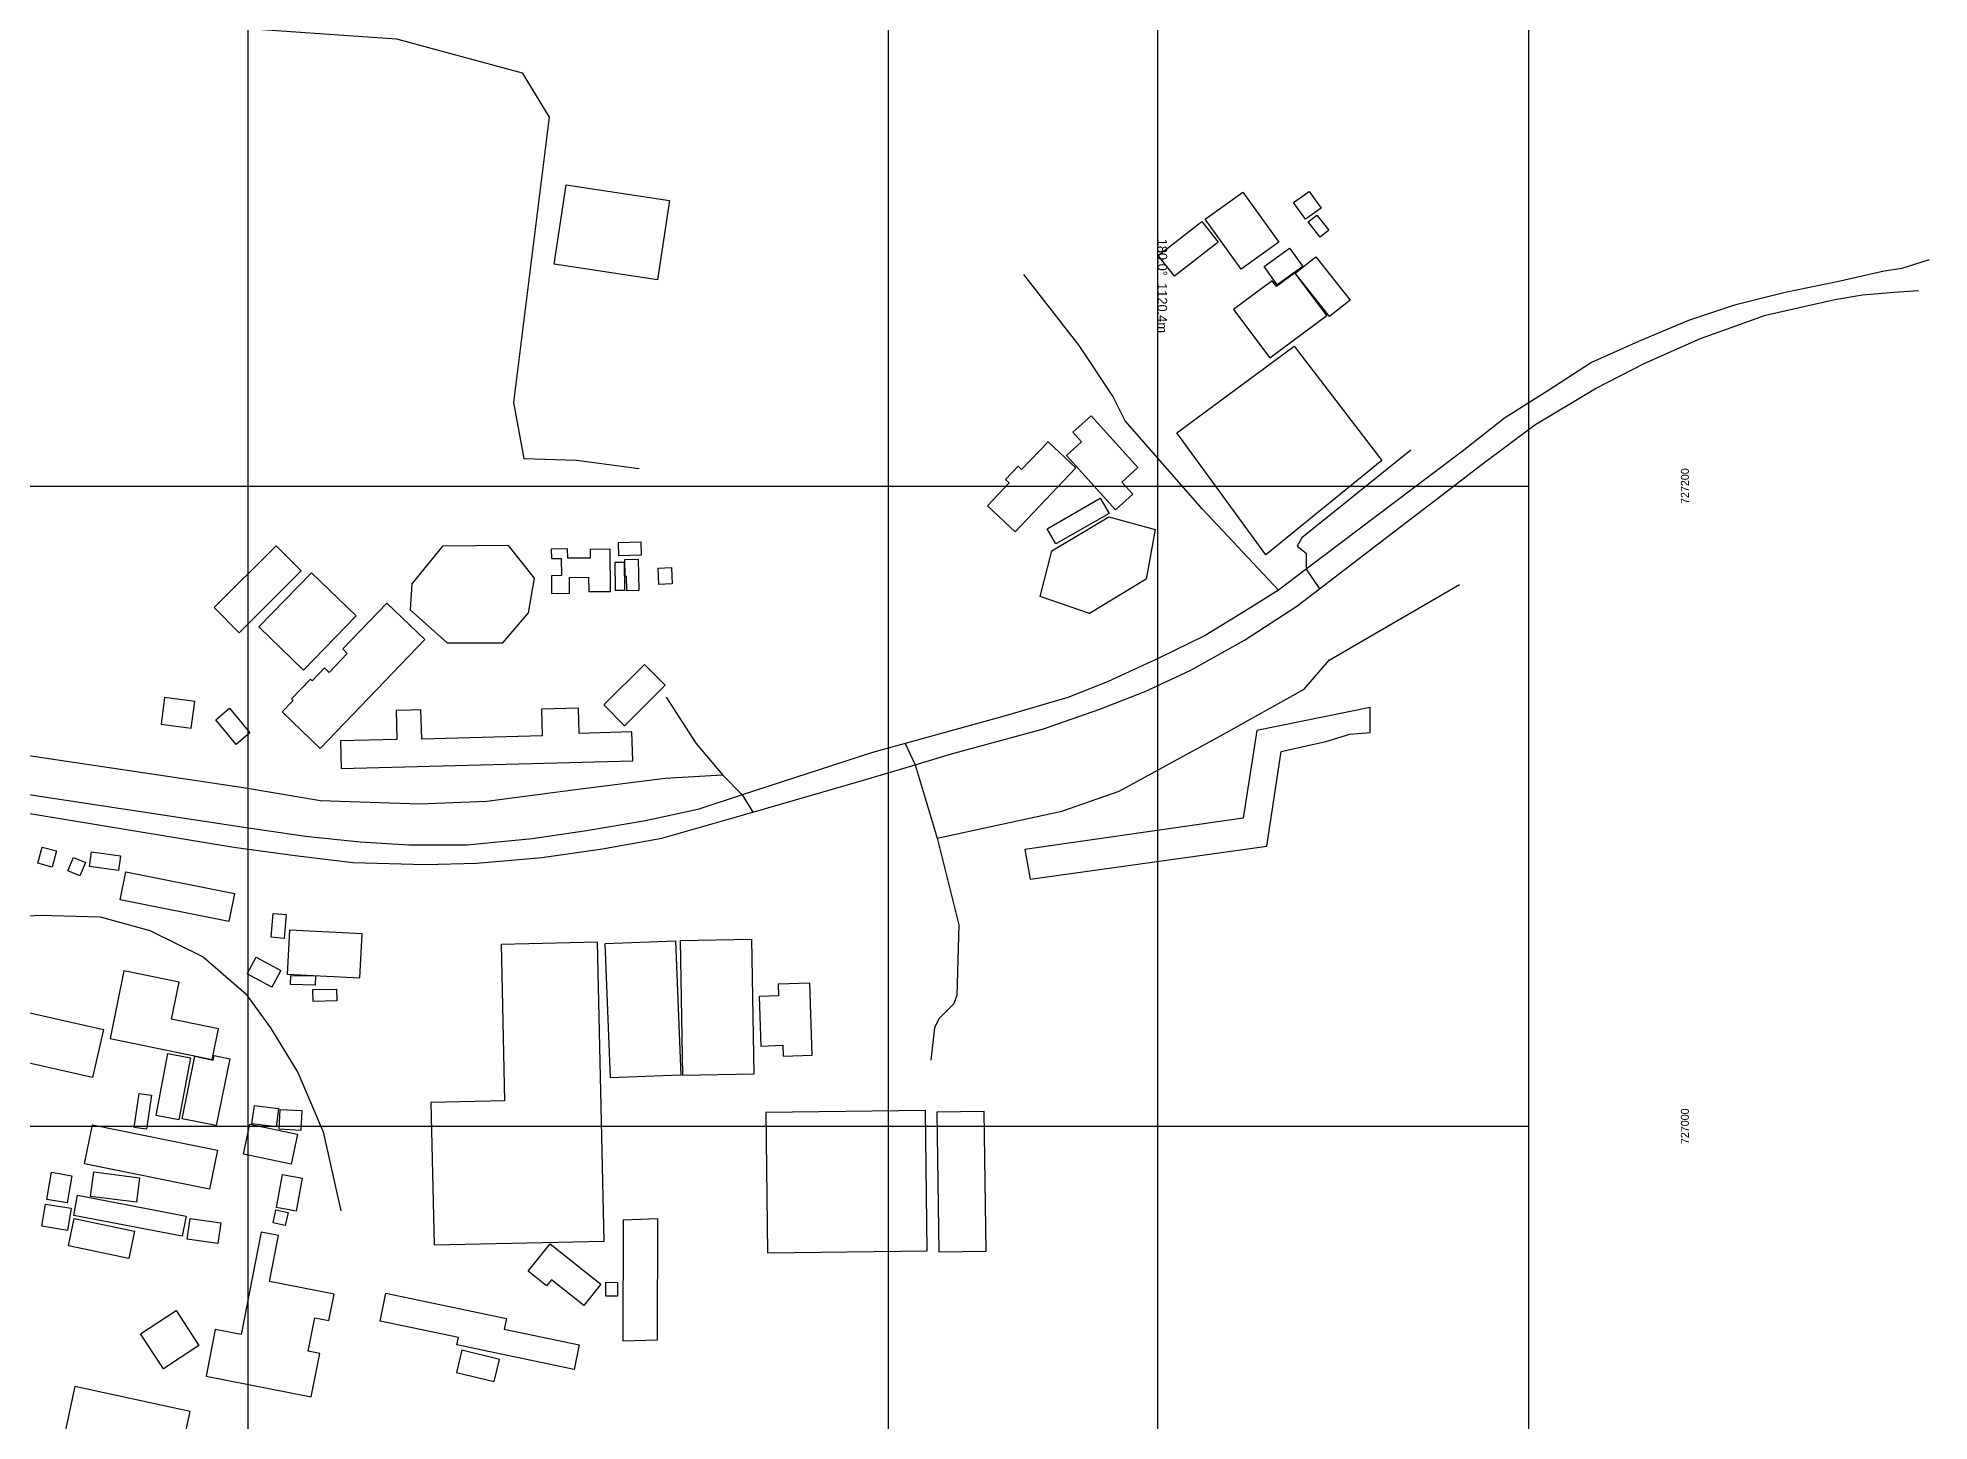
# Model space of a CAD drawing. Header units: metres. Extents: x 375284 to 378017, y 725251 to 730423.
# Drawn here: x 376934 to 377525, y 726908 to 727340 of the extents above; entities that cross this region are included whole.
import ezdxf
from ezdxf.enums import TextEntityAlignment as Align

# ---------------------------------------------------------------- set-up
doc = ezdxf.new("R2010")
doc.units = ezdxf.units.M
for name, color, linetype in [('BUILDINGS', 7, 'Continuous'), ('COORDS', 4, 'Continuous'), ('GRID', 4, 'Continuous'), ('PLOT', 1, 'Continuous'), ('ROADS', 8, 'Continuous'), ('TEXT', 2, 'Continuous')]:
    doc.layers.add(name, color=color, linetype=linetype)

msp = doc.modelspace()

# ---------------------------------------------------------------- linework, layer by layer
at = {"layer": 'BUILDINGS'}
for p, q in [((377095.57, 727269.36), (377099.32, 727294.12)), ((377099.32, 727294.12), (377131.62, 727289.22)), ((377131.62, 727289.22), (377127.86, 727264.46)), ((377298.92, 727283.4), (377310.62, 727291.86)), ((377310.62, 727291.86), (377321.9, 727276.25)), ((377326.54, 727288.62), (377331.43, 727292.11)), ((377330.27, 727283.4), (377326.54, 727288.62)), ((377331.43, 727292.11), (377335.16, 727286.88)), ((377284.22, 727272.05), (377297.88, 727282.73)), ((377297.88, 727282.73), (377302.95, 727276.23)), ((377310.19, 727267.79), (377298.92, 727283.4)), ((377335.16, 727286.88), (377330.27, 727283.4)), ((377331.1, 727282.58), (377333.82, 727284.71)), ((377334.82, 727277.8), (377331.1, 727282.58)), ((377333.82, 727284.71), (377337.56, 727279.94)), ((377302.95, 727276.23), (377289.28, 727265.56)), ((377321.9, 727276.25), (377310.19, 727267.79)), ((377337.56, 727279.94), (377334.82, 727277.8)), ((377289.28, 727265.56), (377284.22, 727272.05)), ((377317.28, 727268.6), (377325.28, 727274.37)), ((377325.28, 727274.37), (377329.4, 727268.65)), ((377327.02, 727266.59), (377333.49, 727271.69)), ((377333.49, 727271.69), (377344.21, 727258.08)), ((377127.86, 727264.46), (377095.57, 727269.36)), ((377321.4, 727262.88), (377317.28, 727268.6)), ((377326.89, 727266.66), (377321.2, 727262.4)), ((377329.4, 727268.65), (377321.4, 727262.88)), ((377336.86, 727253.34), (377326.89, 727266.66)), ((377337.74, 727252.98), (377327.02, 727266.59)), ((377319.85, 727264.2), (377307.77, 727255.17)), ((377321.2, 727262.4), (377319.85, 727264.2)), ((377307.77, 727255.17), (377319.11, 727240.05)), ((377319.11, 727240.05), (377336.86, 727253.34)), ((377344.21, 727258.08), (377337.74, 727252.98)), ((377290.01, 727216.61), (377326.66, 727243.76)), ((377326.66, 727243.76), (377354.1, 727208.06)), ((377257.54, 727216.83), (377263.25, 727222)), ((377263.25, 727222), (377277.91, 727205.8)), ((377241.57, 727205.18), (377249.81, 727213.89)), ((377249.81, 727213.89), (377258.47, 727205.69)), ((377255.56, 727209.54), (377260.28, 727213.81)), ((377260.28, 727213.81), (377257.54, 727216.83)), ((377317.89, 727178.55), (377290.01, 727216.61)), ((377236.52, 727202.12), (377240.44, 727206.27)), ((377258.47, 727205.69), (377239.56, 727185.7)), ((377240.44, 727206.27), (377241.57, 727205.18)), ((377270.89, 727192.61), (377255.56, 727209.54)), ((377277.91, 727205.8), (377272.89, 727201.25)), ((377354.1, 727208.06), (377317.89, 727178.55)), ((377230.89, 727193.89), (377237.65, 727201.05)), ((377237.65, 727201.05), (377236.52, 727202.12)), ((377272.89, 727201.25), (377276.29, 727197.49)), ((377239.56, 727185.7), (377230.89, 727193.89)), ((377249.58, 727186.66), (377266.15, 727196.2)), ((377266.15, 727196.2), (377268.88, 727191.48)), ((377276.29, 727197.49), (377270.89, 727192.61)), ((377251, 727179.79), (377268.77, 727190.46)), ((377268.88, 727191.48), (377252.3, 727181.93)), ((377268.77, 727190.46), (377283.31, 727186.42)), ((377115.59, 727182.4), (377122.64, 727182.59)), ((377115.7, 727178.27), (377115.59, 727182.4)), ((377122.64, 727182.59), (377122.75, 727178.46)), ((377252.3, 727181.93), (377249.58, 727186.66)), ((377283.31, 727186.42), (377280.49, 727170.94)), ((377008.66, 727181.39), (376989.33, 727162.08)), ((377016.51, 727173.54), (377008.66, 727181.39)), ((377060.67, 727181.27), (377051.09, 727169.49)), ((377081.29, 727181.43), (377060.67, 727181.27)), ((377089.36, 727171.23), (377081.29, 727181.43)), ((377099.76, 727180.4), (377094.64, 727180.34)), ((377094.64, 727180.34), (377094.66, 727177.4)), ((377094.66, 727177.4), (377097.75, 727177.43)), ((377097.75, 727177.43), (377097.79, 727172.04)), ((377099.8, 727177.46), (377099.76, 727180.4)), ((377100.44, 727177.47), (377099.8, 727177.46)), ((377106.79, 727177.52), (377100.44, 727177.47)), ((377113.05, 727180.27), (377106.76, 727180.22)), ((377106.76, 727180.22), (377106.79, 727177.91)), ((377106.79, 727177.91), (377106.79, 727177.52)), ((377113.19, 727167.13), (377113.05, 727180.27)), ((377114.62, 727176.24), (377117.38, 727176.27)), ((377114.73, 727167.35), (377114.62, 727176.24)), ((377122.75, 727178.46), (377115.7, 727178.27)), ((377117.38, 727176.27), (377117.5, 727167.4)), ((377117.61, 727177.06), (377121.78, 727177.14)), ((377117.71, 727171.75), (377117.61, 727177.06)), ((377121.78, 727177.14), (377121.97, 727167.4)), ((377247.39, 727165.55), (377251, 727179.79)), ((376997.18, 727154.22), (377016.51, 727173.54)), ((377019.77, 727172.96), (377003.34, 727156.07)), ((377033.67, 727159.44), (377019.77, 727172.96)), ((377087.51, 727160.38), (377089.36, 727171.23)), ((377097.79, 727172.04), (377094.71, 727172)), ((377094.71, 727172), (377094.76, 727166.47)), ((377100.32, 727171.51), (377106.27, 727171.58)), ((377100.36, 727166.52), (377100.32, 727171.51)), ((377106.27, 727171.58), (377106.32, 727167.06)), ((377118.16, 727171.76), (377117.71, 727171.75)), ((377118.25, 727167.32), (377118.16, 727171.76)), ((377128.02, 727174.41), (377132.21, 727174.59)), ((377128.24, 727169.26), (377128.02, 727174.41)), ((377132.21, 727174.59), (377132.43, 727169.45)), ((377280.49, 727170.94), (377262.73, 727160.26)), ((377051.09, 727169.49), (377050.57, 727161.37)), ((377094.76, 727166.47), (377100.36, 727166.52)), ((377106.32, 727167.06), (377113.19, 727167.13)), ((377117.5, 727167.4), (377114.73, 727167.35)), ((377121.97, 727167.4), (377118.25, 727167.32)), ((377132.43, 727169.45), (377128.24, 727169.26)), ((377262.73, 727160.26), (377247.39, 727165.55)), ((376989.33, 727162.08), (376997.18, 727154.22)), ((377017.24, 727142.55), (377033.67, 727159.44)), ((377043.32, 727163.45), (377029.51, 727149.12)), ((377055.17, 727152.05), (377043.32, 727163.45)), ((377050.57, 727161.37), (377062.15, 727151.03)), ((377079.51, 727151.03), (377087.51, 727160.38)), ((377003.34, 727156.07), (377017.24, 727142.55)), ((377022.4, 727118.05), (377055.17, 727152.05)), ((377030.93, 727147.76), (377025.21, 727141.82)), ((377029.51, 727149.12), (377030.93, 727147.76)), ((377062.15, 727151.03), (377079.51, 727151.03)), ((377023.79, 727143.19), (377019.96, 727139.2)), ((377025.21, 727141.82), (377023.79, 727143.19)), ((377111.07, 727131.65), (377123.8, 727144.29)), ((377123.8, 727144.29), (377130.26, 727137.79)), ((377019.45, 727139.7), (377013.53, 727133.57)), ((377019.96, 727139.2), (377019.45, 727139.7)), ((377130.26, 727137.79), (377117.54, 727125.14)), ((376973.86, 727134), (376972.74, 727125.65)), ((376983.28, 727132.73), (376973.86, 727134)), ((376982.15, 727124.38), (376983.28, 727132.73)), ((376989.81, 727127.02), (376994.16, 727130.6)), ((376994.16, 727130.6), (377000.51, 727122.92)), ((377014.06, 727133.08), (377010.56, 727129.46)), ((377010.56, 727129.46), (377022.4, 727118.05)), ((377013.53, 727133.57), (377014.06, 727133.08)), ((377050.76, 727129.99), (377046.14, 727129.86)), ((377046.14, 727129.86), (377046.38, 727120.87)), ((377053.91, 727130.08), (377050.76, 727129.99)), ((377054.17, 727120.95), (377053.91, 727130.08)), ((377103.17, 727130.66), (377091.59, 727130.35)), ((377091.59, 727130.35), (377091.83, 727121.98)), ((377103.38, 727122.74), (377103.17, 727130.66)), ((377117.54, 727125.14), (377111.07, 727131.65)), ((377350.39, 727130.87), (377315.07, 727123.65)), ((377350.44, 727123.07), (377350.39, 727130.87)), ((376972.74, 727125.65), (376982.15, 727124.38)), ((376996.16, 727119.32), (376989.81, 727127.02)), ((377000.51, 727122.92), (376996.16, 727119.32)), ((377119.82, 727123.19), (377103.38, 727122.74)), ((377120.07, 727114.23), (377119.82, 727123.19)), ((377315.07, 727123.65), (377310.8, 727096.25)), ((377344.1, 727122.51), (377350.44, 727123.07)), ((377046.38, 727120.87), (377028.76, 727120.4)), ((377028.76, 727120.4), (377029, 727111.78)), ((377091.83, 727121.98), (377054.17, 727120.95)), ((377318.15, 727087.54), (377322.61, 727117.12)), ((377322.61, 727117.12), (377336.54, 727120.21)), ((377336.54, 727120.21), (377344.1, 727122.51)), ((377029, 727111.78), (377120.07, 727114.23)), ((377310.8, 727096.25), (377242.56, 727086.46)), ((376934.27, 727082.22), (376935.65, 727087.23)), ((376935.65, 727087.23), (376940.07, 727086.01)), ((377244.19, 727077.21), (377318.15, 727087.54)), ((376938.69, 727081), (376934.27, 727082.22)), ((376940.07, 727086.01), (376938.69, 727081)), ((376943.65, 727079.84), (376945.36, 727083.94)), ((376945.36, 727083.94), (376949.14, 727082.37)), ((376949.14, 727082.37), (376947.42, 727078.26)), ((376950.44, 727081.21), (376951.07, 727085.73)), ((376951.07, 727085.73), (376960.1, 727084.46)), ((376960.1, 727084.46), (376959.47, 727079.95)), ((377242.56, 727086.46), (377244.19, 727077.21)), ((376947.42, 727078.26), (376943.65, 727079.84)), ((376959.47, 727079.95), (376950.44, 727081.21)), ((376959.97, 727070.77), (376961.74, 727079.53)), ((376961.74, 727079.53), (376995.69, 727072.71)), ((376993.92, 727063.94), (376959.97, 727070.77)), ((376995.69, 727072.71), (376993.92, 727063.94)), ((377007.13, 727059.05), (377007.8, 727066.51)), ((377007.8, 727066.51), (377011.83, 727066.14)), ((377011.83, 727066.14), (377011.16, 727058.68)), ((377011.16, 727058.68), (377007.13, 727059.05)), ((377012.9, 727061.28), (377012.19, 727047.51)), ((377035.6, 727060.12), (377012.9, 727061.28)), ((377034.89, 727046.34), (377035.6, 727060.12)), ((377111.45, 727057.1), (377133.45, 727057.99)), ((377133.45, 727057.99), (377135.13, 727015.99)), ((377135.04, 727058.06), (377157.15, 727058.45)), ((377135.77, 727015.85), (377135.04, 727058.06)), ((377157.15, 727058.45), (377157.89, 727016.23)), ((376999.62, 727047.67), (377002.42, 727052.86)), ((377002.42, 727052.86), (377010.18, 727048.65)), ((377109.11, 727057.48), (377078.95, 727056.84)), ((377078.95, 727056.84), (377079.15, 727047.31)), ((377111.12, 726964.08), (377109.11, 727057.48)), ((377113.13, 727015.12), (377111.45, 727057.1)), ((376961.11, 727048.53), (376956.81, 727027.38)), ((376978.41, 727045.01), (376961.11, 727048.53)), ((377007.38, 727043.47), (376999.62, 727047.67)), ((377010.18, 727048.65), (377007.38, 727043.47)), ((377012.19, 727047.51), (377034.89, 727046.34)), ((377013.2, 727044.27), (377013.26, 727047.14)), ((377013.26, 727047.14), (377020.96, 727046.99)), ((377020.96, 727046.99), (377020.9, 727044.12)), ((377079.15, 727047.31), (377079.99, 727007.96)), ((376976.06, 727033.46), (376978.41, 727045.01)), ((377020.9, 727044.12), (377013.2, 727044.27)), ((377020.2, 727042.71), (377027.54, 727042.87)), ((377020.29, 727039), (377020.2, 727042.71)), ((377027.54, 727042.87), (377027.62, 727039.16)), ((377165.64, 727040.74), (377159.6, 727040.55)), ((377159.6, 727040.55), (377160.11, 727025.07)), ((377175.4, 727044.68), (377165.53, 727044.35)), ((377165.53, 727044.35), (377165.64, 727040.74)), ((377176.14, 727022.26), (377175.4, 727044.68)), ((376927.18, 727036.46), (376954.72, 727030.2)), ((377027.62, 727039.16), (377020.29, 727039)), ((376954.72, 727030.2), (376951.32, 727015.23)), ((376990.65, 727030.49), (376976.06, 727033.46)), ((376988.7, 727020.88), (376990.65, 727030.49)), ((376956.81, 727027.38), (376988.7, 727020.88)), ((376971.25, 727003.38), (376974.87, 727022.75)), ((376974.87, 727022.75), (376981.94, 727021.43)), ((377160.11, 727025.07), (377166.94, 727025.29)), ((377166.94, 727025.29), (377167.05, 727021.95)), ((377167.05, 727021.95), (377176.14, 727022.26)), ((376951.32, 727015.23), (376923.78, 727021.51)), ((376981.94, 727021.43), (376978.31, 727002.06)), ((376979.36, 727002.36), (376983.33, 727021.86)), ((376983.33, 727021.86), (376989.07, 727020.7)), ((376989.07, 727020.7), (376989.36, 727022.08)), ((376989.36, 727022.08), (376994.22, 727021.09)), ((376994.22, 727021.09), (376989.96, 727000.2)), ((377135.13, 727015.99), (377113.13, 727015.12)), ((377157.89, 727016.23), (377135.77, 727015.85)), ((376964.32, 726999.65), (376965.89, 727010.25)), ((376965.89, 727010.25), (376969.81, 727009.67)), ((376969.81, 727009.67), (376968.24, 726999.08)), ((377001.12, 727000.79), (377001.89, 727006.54)), ((377001.89, 727006.54), (377009.47, 727005.53)), ((377009.47, 727005.53), (377008.7, 726999.78)), ((377009.63, 726999.06), (377009.93, 727005.22)), ((377009.93, 727005.22), (377016.71, 727004.88)), ((377016.71, 727004.88), (377016.4, 726998.73)), ((377079.99, 727007.96), (377057.06, 727007.47)), ((377057.06, 727007.47), (377058.01, 726962.95)), ((377211.54, 727004.89), (377161.64, 727004.31)), ((377212.05, 726961.05), (377211.54, 727004.89)), ((377229.91, 727004.57), (377215.12, 727004.36)), ((377230.48, 726961), (377229.91, 727004.57)), ((376948.82, 726988.22), (376951.3, 727000.41)), ((376951.3, 727000.41), (376990.34, 726992.5)), ((376968.24, 726999.08), (376964.32, 726999.65)), ((376978.31, 727002.06), (376971.25, 727003.38)), ((376989.96, 727000.2), (376979.36, 727002.36)), ((376998.53, 726991.32), (377000.49, 727000.68)), ((377000.49, 727000.68), (377015.38, 726997.56)), ((377008.7, 726999.78), (377001.12, 727000.79)), ((377016.4, 726998.73), (377009.63, 726999.06)), ((377161.64, 727004.31), (377162.16, 726960.48)), ((377215.12, 727004.36), (377215.7, 726960.81)), ((377015.38, 726997.56), (377013.42, 726988.21)), ((376987.86, 726980.3), (376948.82, 726988.22)), ((376990.34, 726992.5), (376987.86, 726980.3)), ((377013.42, 726988.21), (376998.53, 726991.32)), ((376937.09, 726977.16), (376938.55, 726985.63)), ((376938.55, 726985.63), (376944.84, 726984.55)), ((376944.84, 726984.55), (376943.38, 726976.08)), ((376950.74, 726978.09), (376951.71, 726985.75)), ((376951.71, 726985.75), (376966.05, 726983.93)), ((376966.05, 726983.93), (376965.07, 726976.26)), ((377008.8, 726974.63), (377010.72, 726984.96)), ((377010.72, 726984.96), (377016.86, 726983.83)), ((377016.86, 726983.83), (377014.96, 726973.5)), ((376935.49, 726968.77), (376936.62, 726975.7)), ((376936.62, 726975.7), (376944.62, 726974.4)), ((376943.38, 726976.08), (376937.09, 726977.16)), ((376945.47, 726972.16), (376946.69, 726978.45)), ((376946.69, 726978.45), (376980.57, 726971.92)), ((376965.07, 726976.26), (376950.74, 726978.09)), ((376944.62, 726974.4), (376943.48, 726967.47)), ((376943.83, 726962.61), (376945.62, 726971.15)), ((376979.36, 726965.63), (376945.47, 726972.16)), ((376945.62, 726971.15), (376964.43, 726967.2)), ((376980.57, 726971.92), (376979.36, 726965.63)), ((376980.95, 726964.69), (376981.86, 726971.19)), ((376981.86, 726971.19), (376991.41, 726969.84)), ((376991.41, 726969.84), (376990.5, 726963.34)), ((377007.73, 726969.83), (377008.58, 726973.88)), ((377011.56, 726969.03), (377007.73, 726969.83)), ((377008.58, 726973.88), (377012.41, 726973.08)), ((377014.96, 726973.5), (377008.8, 726974.63)), ((377012.41, 726973.08), (377011.56, 726969.03)), ((377117.05, 726970.69), (377116.96, 726932.95)), ((377127.88, 726971.05), (377117.05, 726970.69)), ((377127.81, 726933.31), (377127.88, 726971.05)), ((376943.48, 726967.47), (376935.49, 726968.77)), ((376964.43, 726967.2), (376962.64, 726958.65)), ((376990.5, 726963.34), (376980.95, 726964.69)), ((377004.06, 726966.9), (376997.79, 726934.94)), ((377009.45, 726965.84), (377004.06, 726966.9)), ((377006.63, 726951.47), (377009.45, 726965.84)), ((377058.01, 726962.95), (377111.12, 726964.08)), ((377087.41, 726954.75), (377094.25, 726963.32)), ((377094.25, 726963.32), (377110.14, 726950.63)), ((376962.64, 726958.65), (376943.83, 726962.61)), ((377162.16, 726960.48), (377212.05, 726961.05)), ((377215.7, 726960.81), (377230.48, 726961)), ((377026.8, 726947.5), (377006.63, 726951.47)), ((377093.17, 726950.13), (377087.41, 726954.75)), ((377094.72, 726952.07), (377093.17, 726950.13)), ((377104.84, 726943.99), (377094.72, 726952.07)), ((377111.65, 726946.95), (377111.68, 726951.28)), ((377111.68, 726951.28), (377115.37, 726951.24)), ((377025.19, 726939.3), (377026.8, 726947.5)), ((377041.14, 726939.15), (377042.99, 726947.87)), ((377042.99, 726947.87), (377080.62, 726939.92)), ((377110.14, 726950.63), (377104.84, 726943.99)), ((377115.32, 726946.91), (377111.65, 726946.95)), ((377115.37, 726951.24), (377115.32, 726946.91)), ((376966.3, 726935.1), (376977.42, 726942.42)), ((376977.42, 726942.42), (376984.58, 726931.52)), ((377018.72, 726929.72), (377020.77, 726940.17)), ((377020.77, 726940.17), (377025.19, 726939.3)), ((377080.62, 726939.92), (377079.93, 726936.63)), ((376973.46, 726924.21), (376966.3, 726935.1)), ((376989.67, 726936.54), (376986.81, 726921.92)), ((376997.79, 726934.94), (376989.67, 726936.54)), ((377065.65, 726933.98), (377041.14, 726939.15)), ((377065.18, 726931.71), (377065.65, 726933.98)), ((377079.93, 726936.63), (377103.39, 726931.67)), ((376984.58, 726931.52), (376973.46, 726924.21)), ((377022.32, 726929.03), (377018.72, 726929.72)), ((377019.66, 726915.48), (377022.32, 726929.03)), ((377066.69, 726930.01), (377065, 726923.11)), ((377101.78, 726923.98), (377065.18, 726931.71)), ((377078.5, 726927.11), (377066.69, 726930.01)), ((377103.39, 726931.67), (377101.78, 726923.98)), ((377116.96, 726932.95), (377127.81, 726933.31)), ((376986.81, 726921.92), (377019.66, 726915.48)), ((377065, 726923.11), (377076.81, 726920.21)), ((377076.81, 726920.21), (377078.5, 726927.11)), ((376945.81, 726918.66), (376942.78, 726904.65)), ((376981.89, 726910.84), (376945.81, 726918.66)), ((376978.86, 726896.84), (376981.89, 726910.84))]:
    msp.add_line(p, q, dxfattribs=at)
at = {"layer": 'GRID'}
for p, q in [((377000, 726600), (377000, 728000)), ((377200, 726600), (377200, 728000)), ((377400, 726600), (377400, 728000)), ((376000, 727200), (377400, 727200)), ((376000, 727000), (377400, 727000))]:
    msp.add_line(p, q, dxfattribs=at)
at = {"layer": 'PLOT'}
msp.add_line((377284.02, 727822.8), (377284.02, 726702.36), dxfattribs=at)
at = {"layer": 'ROADS'}
for p, q in [((376986.29, 727343.97), (377046.25, 727339.72)), ((377046.25, 727339.72), (377085.52, 727329.11)), ((377085.52, 727329.11), (377094.01, 727315.31)), ((377094.01, 727315.31), (377082.86, 727226.17)), ((377525.06, 727270.75), (377516.51, 727268.01)), ((377259.58, 727243.98), (377242.26, 727266.08)), ((377510.99, 727267.12), (377496.36, 727263.83)), ((377516.51, 727268.01), (377510.99, 727267.12)), ((377480.09, 727260.55), (377464.26, 727256.52)), ((377496.36, 727263.83), (377480.09, 727260.55)), ((377495.61, 727258.31), (377504.2, 727259.73)), ((377504.2, 727259.73), (377514.05, 727260.63)), ((377514.05, 727260.63), (377521.76, 727261.08)), ((377464.26, 727256.52), (377449.93, 727251.75)), ((377453.58, 727246.08), (377473.88, 727253.46)), ((377473.88, 727253.46), (377495.61, 727258.31)), ((377449.93, 727251.75), (377434.25, 727245.18)), ((377270.04, 727228.16), (377259.58, 727243.98)), ((377434.25, 727245.18), (377419.62, 727238.61)), ((377436.27, 727238.46), (377453.58, 727246.08)), ((377419.62, 727238.61), (377405.89, 727229.8)), ((377420.82, 727230.55), (377436.27, 727238.46)), ((377405.89, 727229.8), (377392.45, 727221.29)), ((377401.85, 727219.2), (377420.82, 727230.55)), ((377082.86, 727226.17), (377086.05, 727208.65)), ((377273.91, 727220.4), (377270.04, 727228.16)), ((377298.1, 727192.78), (377273.91, 727220.4)), ((377392.45, 727221.29), (377379.16, 727210.84)), ((377385.43, 727206.88), (377401.85, 727219.2)), ((377363.14, 727211.29), (377329.07, 727183.87)), ((377086.05, 727208.65), (377102.5, 727208.13)), ((377102.5, 727208.13), (377122.13, 727205.47)), ((377379.16, 727210.84), (377368.64, 727202.89)), ((377372.8, 727197.2), (377385.43, 727206.88)), ((377368.64, 727202.89), (377330.47, 727174.07)), ((377356.1, 727184.42), (377372.8, 727197.2)), ((377321.83, 727167.54), (377298.1, 727192.78)), ((377329.07, 727183.87), (377327.63, 727181.22)), ((377334.65, 727167.95), (377356.1, 727184.42)), ((377327.63, 727181.22), (377330.45, 727179.07)), ((377330.45, 727179.07), (377330.47, 727174.07)), ((377330.47, 727174.07), (377321.83, 727167.54)), ((377330.47, 727174.07), (377334.65, 727167.95)), ((377321.83, 727167.54), (377312.28, 727161.57)), ((377327.51, 727162.47), (377334.65, 727167.95)), ((377337.67, 727145.64), (377378.33, 727169.31)), ((377312.28, 727161.57), (377298.85, 727153.36)), ((377311.16, 727151.87), (377327.51, 727162.47)), ((377298.85, 727153.36), (377284.66, 727146.35)), ((377284.66, 727146.35), (377268.39, 727138.88)), ((377294.37, 727142.47), (377311.16, 727151.87)), ((377280.41, 727135.97), (377294.37, 727142.47)), ((377329.78, 727136.55), (377337.67, 727145.64)), ((377268.39, 727138.88), (377256, 727133.95)), ((377266, 727130.3), (377280.41, 727135.97)), ((377303.72, 727121.95), (377329.78, 727136.55)), ((377130.49, 727134.05), (377139.83, 727119.66)), ((377256, 727133.95), (377236.14, 727128.13)), ((377248.38, 727124.17), (377266, 727130.3)), ((376886.5, 727122.59), (376998.49, 727105.8)), ((377236.14, 727128.13), (377205.16, 727119.6)), ((377219.64, 727116.34), (377248.38, 727124.17)), ((377139.83, 727119.66), (377148.09, 727109.8)), ((377194.94, 727116.79), (377154.28, 727103.52)), ((377205.16, 727119.6), (377194.94, 727116.79)), ((377205.16, 727119.6), (377208.34, 727112.96)), ((377272.03, 727104.68), (377303.72, 727121.95)), ((377192.18, 727108.13), (377208.34, 727112.96)), ((377208.34, 727112.96), (377219.64, 727116.34)), ((377208.34, 727112.96), (377215.22, 727089.97)), ((376998.49, 727105.8), (377022.5, 727101.8)), ((377074.49, 727101.53), (377102.22, 727105.26)), ((377102.22, 727105.26), (377130.22, 727108.72)), ((377130.22, 727108.72), (377148.09, 727109.8)), ((377148.09, 727109.8), (377154.28, 727103.52)), ((377157.61, 727098.18), (377192.18, 727108.13)), ((376921.14, 727099.48), (376995.48, 727087.23)), ((376999.36, 727093.2), (376923.22, 727104.84)), ((377022.5, 727101.8), (377053.43, 727100.72)), ((377053.43, 727100.72), (377074.49, 727101.53)), ((377140.45, 727099.02), (377124.03, 727095.43)), ((377154.28, 727103.52), (377140.45, 727099.02)), ((377154.28, 727103.52), (377157.61, 727098.18)), ((377254.15, 727098.46), (377272.03, 727104.68)), ((377017.88, 727090.51), (376999.36, 727093.2)), ((377124.03, 727095.43), (377105.66, 727092.31)), ((377129.17, 727089.99), (377157.61, 727098.18)), ((377215.22, 727089.97), (377254.15, 727098.46)), ((376995.48, 727087.23), (377014.59, 727084.55)), ((377034.9, 727088.73), (377017.88, 727090.51)), ((377050.12, 727087.84), (377034.9, 727088.73)), ((377068.34, 727087.84), (377050.12, 727087.84)), ((377088.64, 727089.76), (377068.34, 727087.84)), ((377105.66, 727092.31), (377088.64, 727089.76)), ((377110.66, 727086.7), (377129.17, 727089.99)), ((377215.22, 727089.97), (377221.91, 727062.94)), ((377014.59, 727084.55), (377032.66, 727082.45)), ((377032.66, 727082.45), (377055.28, 727081.77)), ((377055.28, 727081.77), (377071.4, 727082.16)), ((377071.4, 727082.16), (377091.7, 727084.02)), ((377091.7, 727084.02), (377110.66, 727086.7)), ((376913.38, 727064.51), (376934.89, 727066)), ((376934.89, 727066), (376953.69, 727065.43)), ((376953.69, 727065.43), (376969.22, 727061.21)), ((376969.22, 727061.21), (376985.94, 727052.89)), ((377221.91, 727062.94), (377221.29, 727040.97)), ((376985.94, 727052.89), (376999.22, 727041.39)), ((376999.22, 727041.39), (377006.98, 727030.79)), ((377221.29, 727040.97), (377220.42, 727038.3)), ((377220.42, 727038.3), (377215.69, 727033.52)), ((377006.98, 727030.79), (377015.49, 727016.76)), ((377214.4, 727030.78), (377213.17, 727020.65)), ((377215.69, 727033.52), (377214.4, 727030.78)), ((377015.49, 727016.76), (377023.4, 726998.25)), ((377023.4, 726998.25), (377028.93, 726973.62))]:
    msp.add_line(p, q, dxfattribs=at)

# ---------------------------------------------------------------- texts
at = {"layer": 'COORDS'}
for s, p in [('727200', (377450, 727200)), ('727000', (377450, 727000))]:
    msp.add_text(s, height=2.5, rotation=90, dxfattribs=at).set_placement(p, align=Align.CENTER)
at = {"layer": 'TEXT'}
msp.add_text('180.0°  1120.4m', height=3, rotation=-90, dxfattribs=at).set_placement((377284.02, 727262.58), align=Align.CENTER)

doc.saveas('drawing.dxf')
